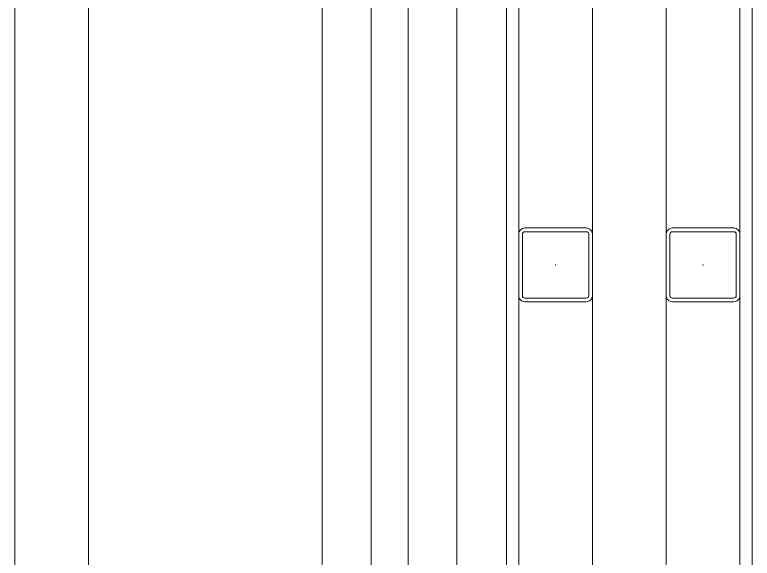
# Model space of a CAD drawing. Extents: x -1299 to 23780, y -3010 to 8106.
# Drawn here: x 7067.5 to 7127.5, y 1362.1 to 1406.3 of the extents above; entities that cross this region are included whole.
import ezdxf

# ---------------------------------------------------------------- set-up
doc = ezdxf.new("R2010")
doc.units = 0
doc.header["$LTSCALE"] = 25
doc.header["$MEASUREMENT"] = 0
doc.layers.get('0').update_dxf_attribs({"color": 9, "lineweight": 9})
for name, color, linetype, lineweight in [('06C', 9, 'Continuous', 9), ('06D', 9, 'Continuous', 9), ('10', 9, 'Continuous', 9), ('11', 9, 'Continuous', 9), ('33', 9, 'BATTING', 9)]:
    doc.layers.add(name, color=color, linetype=linetype, lineweight=lineweight)
doc.linetypes.add('BATTING', pattern='A,0.0001,-0.1,[134,ltypeshp.shx,S=0.1,R=0,X=-0.1,Y=0],-0.2,[134,ltypeshp.shx,S=0.1,R=180,X=0.1,Y=0],-0.1', length=0.4001)

# ---------------------------------------------------------------- blocks, each defined once
blk = doc.blocks.new('prf-60x60')
for points in [[(-2.5, -6), (2.5, -6, 0.414214), (3, -5.5), (3, -0.5, 0.414214), (2.5, 0), (-2.5, 0, 0.414214), (-3, -0.5), (-3, -5.5, 0.414214)], [(-2.5, -5.7), (2.5, -5.7, 0.414214), (2.7, -5.5), (2.7, -0.5, 0.414214), (2.5, -0.3), (-2.5, -0.3, 0.414214), (-2.7, -0.5), (-2.7, -5.5, 0.414214)]]:
    blk.add_lwpolyline(points, format="xyb", close=True)
at = {"color": 252}
blk.add_point((0, -3), dxfattribs=at)

msp = doc.modelspace()

# ---------------------------------------------------------------- linework, layer by layer
at = {"layer": '06C'}
msp.add_line((7067.5, 861.676), (7067.5, 2865), dxfattribs=at)
at = {"layer": '06D'}
for points in [[(7098.174, 861.976), (7092.5, 861.976), (7092.5, 1450)], [(7099.5, 869.976), (7099.5, 1450)]]:
    msp.add_lwpolyline(points, dxfattribs=at)
msp.add_lwpolyline([(7114.5, 1443), (7120.5, 1443), (7120.5, 895.856), (7114.5, 895.856)], close=True, dxfattribs=at)
at = {"layer": '10'}
msp.add_line((7073.5, 861.676), (7073.5, 2859), dxfattribs=at)
at = {"layer": '10', "const_width": 0.1}
msp.add_lwpolyline([(7096.5, 861.976), (7096.5, 1456.63)], dxfattribs=at)
at = {"layer": '11'}
for points in [[(7107.5, 1450), (7127.5, 1450), (7127.5, 888.856), (7107.5, 888.856)], [(7108.5, 1449), (7126.5, 1449), (7126.5, 889.856), (7108.5, 889.856)]]:
    msp.add_lwpolyline(points, close=True, dxfattribs=at)
at = {"layer": '33', "ltscale": 0.4}
msp.add_lwpolyline([(7103.468, 1450), (7103.498, 871.534), (7103.498, 871.534)], dxfattribs=at)

# ---------------------------------------------------------------- block references
at = {"layer": '10'}
for p in [(7111.5, 1389), (7123.5, 1389)]:
    msp.add_blockref('prf-60x60', p, dxfattribs=at)

doc.saveas('drawing.dxf')
